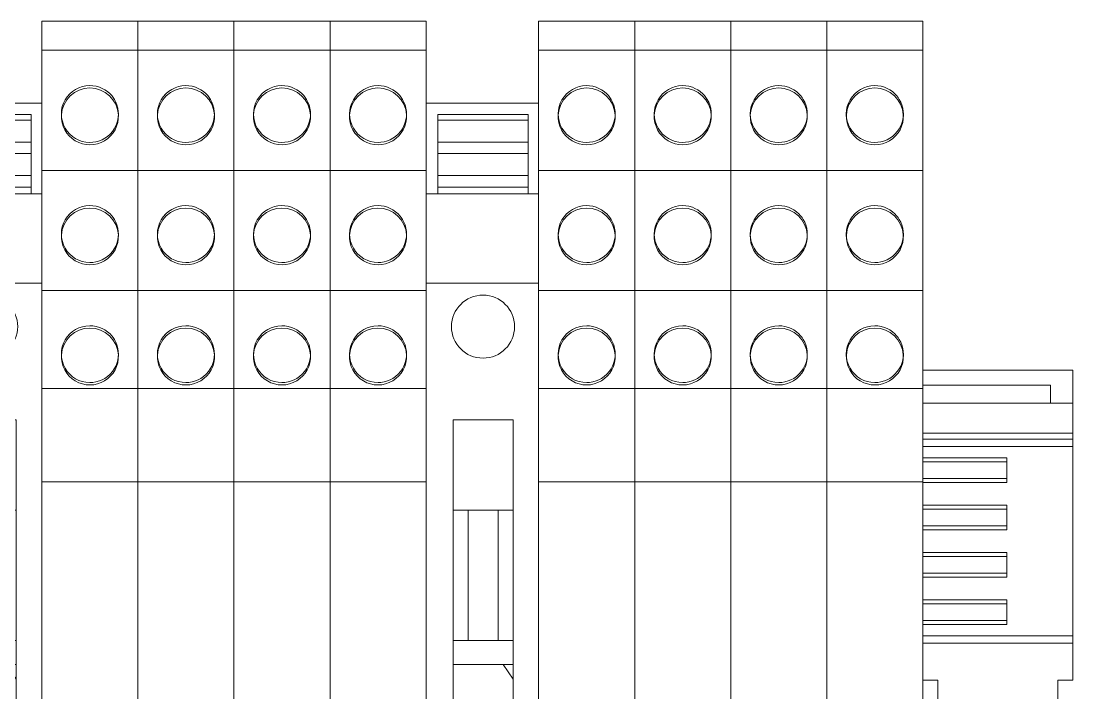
# Model space of a CAD drawing. Header units: millimetres. Extents: x 0 to 3797, y 0 to 1394.
# Drawn here: x 2486.7 to 2556.8, y 1240.5 to 1285.3 of the extents above; entities that cross this region are included whole.
import ezdxf

# ---------------------------------------------------------------- set-up
doc = ezdxf.new("R2010")
doc.units = ezdxf.units.MM
doc.layers.add('eProC - L2', color=41, linetype='Continuous', lineweight=20)

# ---------------------------------------------------------------- blocks, each defined once
blk = doc.blocks.new('eProC_Z_BPSN-SI-520')
at = {"layer": 'eProC - L2'}
for p, q in [((0.794, -6.05), (0.794, -0.749)), ((0.794, -0.749), (3.794, -0.749)), ((0.794, -1.131), (3.794, -1.131)), ((6.794, -0.749), (3.794, -0.749)), ((6.794, -1.131), (3.794, -1.131)), ((6.794, -6.05), (6.794, -0.749)), ((0.794, -2.594), (3.794, -2.594)), ((6.794, -2.594), (3.794, -2.594)), ((0.794, -3.358), (3.794, -3.358)), ((6.794, -3.358), (3.794, -3.358)), ((0.794, -4.822), (3.794, -4.822)), ((6.794, -4.822), (3.794, -4.822)), ((0.794, -5.585), (3.794, -5.585)), ((6.794, -5.585), (3.794, -5.585)), ((7.5, -6.05), (0, -6.05)), ((7.5, -11.996), (0, -11.996)), ((1.794, -42.11), (1.794, -21.11)), ((1.794, -21.11), (5.794, -21.11)), ((5.794, -42.11), (5.794, -21.11)), ((1.794, -27.11), (5.794, -27.11)), ((2.794, -35.795), (2.794, -27.11)), ((4.794, -35.795), (4.794, -27.11)), ((1.794, -35.795), (5.794, -35.795)), ((1.794, -37.396), (5.794, -37.396)), ((5.794, -38.389), (5.144, -37.396)), ((1.794, -42.11), (5.794, -42.11)), ((1.794, -59.11), (1.794, -44.11)), ((1.794, -44.11), (5.794, -44.11)), ((5.794, -59.11), (5.794, -44.11)), ((1.794, -59.11), (5.794, -59.11)), ((7.5, -60.072), (0, -60.072)), ((7.5, -61.577), (0, -61.577)), ((0.644, -78.601), (0.644, -61.577)), ((0.994, -78.601), (0.994, -61.577)), ((6.594, -61.647), (0.994, -61.647)), ((6.594, -78.601), (6.594, -61.577)), ((6.944, -78.601), (6.944, -61.577)), ((0.994, -67.83), (0.644, -67.83)), ((6.594, -67.83), (6.944, -67.83)), ((6.594, -68.91), (0.994, -68.91)), ((1.294, -77.853), (1.294, -69.103)), ((6.594, -69.103), (1.294, -69.103)), ((0.994, -70.001), (0.644, -70.001)), ((6.594, -69.783), (1.294, -69.783)), ((6.594, -70.001), (6.944, -70.001)), ((6.594, -70.757), (1.294, -70.757)), ((0.644, -71.801), (0.994, -71.801)), ((6.594, -71.919), (1.294, -71.919)), ((6.944, -71.801), (6.594, -71.801)), ((6.594, -72.893), (1.294, -72.893)), ((6.594, -74.054), (1.294, -74.054)), ((0.994, -74.801), (0.644, -74.801)), ((6.594, -74.801), (6.944, -74.801)), ((6.594, -75.029), (1.294, -75.029)), ((6.594, -76.19), (1.294, -76.19)), ((6.594, -77.165), (1.294, -77.165)), ((6.594, -77.853), (1.294, -77.853)), ((6.594, -78.601), (0.994, -78.601))]:
    blk.add_line(p, q, dxfattribs=at)
blk.add_lwpolyline([(0, 0), (7.5, 0), (7.5, -78.601), (0, -78.601)], close=True, dxfattribs=at)
for centre in [(3.794, -14.89), (3.794, -64.565)]:
    blk.add_circle(centre, 2.1, dxfattribs=at)
blk = doc.blocks.new('eProC_Z_EK1')
at = {"layer": 'eProC - L2'}
for p, q in [((0, 0), (0, -20.65)), ((10, 0), (0, 0)), ((10, 0), (10, -20.65)), ((0, -1), (8.5, -1)), ((8.5, -2.2), (8.5, -1)), ((10, -2.2), (0, -2.2)), ((0, -4.2), (10, -4.2)), ((10, -4.591), (0, -4.591)), ((10, -5.091), (0, -5.091)), ((5.6, -5.838), (0, -5.838)), ((5.6, -6.114), (0, -6.114)), ((5.6, -7.489), (5.6, -5.838)), ((5.6, -7.214), (0, -7.214)), ((5.6, -7.489), (0, -7.489)), ((5.6, -8.989), (0, -8.989)), ((5.6, -10.64), (5.6, -8.989)), ((5.6, -9.265), (0, -9.265)), ((5.6, -10.365), (0, -10.365)), ((5.6, -10.64), (0, -10.64)), ((5.6, -12.14), (0, -12.14)), ((5.6, -12.416), (0, -12.416)), ((5.6, -13.791), (5.6, -12.14)), ((5.6, -13.516), (0, -13.516)), ((5.6, -13.791), (0, -13.791)), ((5.6, -15.291), (0, -15.291)), ((5.6, -16.942), (5.6, -15.291)), ((5.6, -15.567), (0, -15.567)), ((5.6, -16.667), (0, -16.667)), ((5.6, -16.942), (0, -16.942)), ((10, -17.691), (0, -17.691)), ((10, -18.191), (0, -18.191)), ((0, -20.65), (1, -20.65)), ((1, -26.45), (1, -20.65)), ((9, -26.45), (9, -20.65)), ((10, -20.65), (9, -20.65)), ((0, -26.45), (0, -43)), ((0, -26.45), (1, -26.45)), ((10, -26.45), (9, -26.45)), ((10, -26.45), (10, -43)), ((7.158, -30.301), (3.549, -26.692)), ((6.451, -31.008), (2.842, -27.399)), ((10, -41), (0, -41)), ((10, -43), (0, -43))]:
    blk.add_line(p, q, dxfattribs=at)
blk.add_circle((5, -28.85), 2.6, dxfattribs=at)

msp = doc.modelspace()

# ---------------------------------------------------------------- linework, layer by layer
at = {"layer": 'eProC - L2'}
for p, q in [((2494.536, 1285.286), (2488.136, 1285.286)), ((2488.136, 1285.286), (2488.136, 1260.797)), ((2494.536, 1285.285), (2488.136, 1285.285)), ((2494.536, 1285.279), (2488.136, 1285.279)), ((2494.536, 1285.286), (2494.536, 1197.308)), ((2500.936, 1285.286), (2494.536, 1285.286)), ((2494.536, 1285.286), (2494.536, 1260.797)), ((2500.936, 1285.285), (2494.536, 1285.285)), ((2500.936, 1285.279), (2494.536, 1285.279)), ((2500.936, 1285.286), (2500.936, 1197.308)), ((2507.336, 1285.286), (2500.936, 1285.286)), ((2500.936, 1285.286), (2500.936, 1260.797)), ((2507.336, 1285.285), (2500.936, 1285.285)), ((2507.336, 1285.279), (2500.936, 1285.279)), ((2507.336, 1285.286), (2507.336, 1197.308)), ((2513.736, 1285.286), (2507.336, 1285.286)), ((2507.336, 1285.286), (2507.336, 1260.797)), ((2513.736, 1285.285), (2507.336, 1285.285)), ((2513.736, 1285.279), (2507.336, 1285.279)), ((2513.736, 1285.286), (2513.736, 1197.308)), ((2513.736, 1285.286), (2513.736, 1260.797)), ((2527.636, 1285.286), (2521.236, 1285.286)), ((2521.236, 1285.286), (2521.236, 1260.797)), ((2527.636, 1285.285), (2521.236, 1285.285)), ((2527.636, 1285.279), (2521.236, 1285.279)), ((2527.636, 1285.286), (2527.636, 1197.308)), ((2534.036, 1285.286), (2527.636, 1285.286)), ((2527.636, 1285.286), (2527.636, 1260.797)), ((2534.036, 1285.285), (2527.636, 1285.285)), ((2534.036, 1285.279), (2527.636, 1285.279)), ((2534.036, 1285.286), (2534.036, 1197.308)), ((2540.436, 1285.286), (2534.036, 1285.286)), ((2534.036, 1285.286), (2534.036, 1260.797)), ((2540.436, 1285.285), (2534.036, 1285.285)), ((2540.436, 1285.279), (2534.036, 1285.279)), ((2540.436, 1285.286), (2540.436, 1197.308)), ((2546.836, 1285.286), (2540.436, 1285.286)), ((2540.436, 1285.286), (2540.436, 1260.797)), ((2546.836, 1285.285), (2540.436, 1285.285)), ((2546.836, 1285.279), (2540.436, 1285.279)), ((2546.836, 1285.286), (2546.836, 1197.308)), ((2546.836, 1285.286), (2546.836, 1260.797)), ((2494.536, 1283.334), (2488.136, 1283.334)), ((2500.936, 1283.334), (2494.536, 1283.334)), ((2507.336, 1283.334), (2500.936, 1283.334)), ((2513.736, 1283.334), (2507.336, 1283.334)), ((2527.636, 1283.334), (2521.236, 1283.334)), ((2534.036, 1283.334), (2527.636, 1283.334)), ((2540.436, 1283.334), (2534.036, 1283.334)), ((2546.836, 1283.334), (2540.436, 1283.334)), ((2489.436, 1279.093), (2489.436, 1278.931)), ((2493.236, 1278.931), (2493.236, 1279.093)), ((2495.836, 1279.093), (2495.836, 1278.931)), ((2499.636, 1278.931), (2499.636, 1279.093)), ((2502.236, 1279.093), (2502.236, 1278.931)), ((2506.036, 1278.931), (2506.036, 1279.093)), ((2508.636, 1279.093), (2508.636, 1278.931)), ((2512.436, 1278.931), (2512.436, 1279.093)), ((2522.536, 1279.093), (2522.536, 1278.931)), ((2526.336, 1278.931), (2526.336, 1279.093)), ((2528.936, 1279.093), (2528.936, 1278.931)), ((2532.736, 1278.931), (2532.736, 1279.093)), ((2535.336, 1279.093), (2535.336, 1278.931)), ((2539.136, 1278.931), (2539.136, 1279.093)), ((2541.736, 1279.093), (2541.736, 1278.931)), ((2545.536, 1278.931), (2545.536, 1279.093)), ((2494.536, 1275.334), (2488.136, 1275.334)), ((2500.936, 1275.334), (2494.536, 1275.334)), ((2507.336, 1275.334), (2500.936, 1275.334)), ((2513.736, 1275.334), (2507.336, 1275.334)), ((2527.636, 1275.334), (2521.236, 1275.334)), ((2534.036, 1275.334), (2527.636, 1275.334)), ((2540.436, 1275.334), (2534.036, 1275.334)), ((2546.836, 1275.334), (2540.436, 1275.334)), ((2489.436, 1271.093), (2489.436, 1270.931)), ((2493.236, 1270.931), (2493.236, 1271.093)), ((2495.836, 1271.093), (2495.836, 1270.931)), ((2499.636, 1270.931), (2499.636, 1271.093)), ((2502.236, 1271.093), (2502.236, 1270.931)), ((2506.036, 1270.931), (2506.036, 1271.093)), ((2508.636, 1271.093), (2508.636, 1270.931)), ((2512.436, 1270.931), (2512.436, 1271.093)), ((2522.536, 1271.093), (2522.536, 1270.931)), ((2526.336, 1270.931), (2526.336, 1271.093)), ((2528.936, 1271.093), (2528.936, 1270.931)), ((2532.736, 1270.931), (2532.736, 1271.093)), ((2535.336, 1271.093), (2535.336, 1270.931)), ((2539.136, 1270.931), (2539.136, 1271.093)), ((2541.736, 1271.093), (2541.736, 1270.931)), ((2545.536, 1270.931), (2545.536, 1271.093)), ((2494.536, 1267.334), (2488.136, 1267.334)), ((2500.936, 1267.334), (2494.536, 1267.334)), ((2507.336, 1267.334), (2500.936, 1267.334)), ((2513.736, 1267.334), (2507.336, 1267.334)), ((2527.636, 1267.334), (2521.236, 1267.334)), ((2534.036, 1267.334), (2527.636, 1267.334)), ((2540.436, 1267.334), (2534.036, 1267.334)), ((2546.836, 1267.334), (2540.436, 1267.334)), ((2489.436, 1263.093), (2489.436, 1262.931)), ((2493.236, 1262.931), (2493.236, 1263.093)), ((2495.836, 1263.093), (2495.836, 1262.931)), ((2499.636, 1262.931), (2499.636, 1263.093)), ((2502.236, 1263.093), (2502.236, 1262.931)), ((2506.036, 1262.931), (2506.036, 1263.093)), ((2508.636, 1263.093), (2508.636, 1262.931)), ((2512.436, 1262.931), (2512.436, 1263.093)), ((2522.536, 1263.093), (2522.536, 1262.931)), ((2526.336, 1262.931), (2526.336, 1263.093)), ((2528.936, 1263.093), (2528.936, 1262.931)), ((2532.736, 1262.931), (2532.736, 1263.093)), ((2535.336, 1263.093), (2535.336, 1262.931)), ((2539.136, 1262.931), (2539.136, 1263.093)), ((2541.736, 1263.093), (2541.736, 1262.931)), ((2545.536, 1262.931), (2545.536, 1263.093)), ((2494.536, 1260.797), (2488.136, 1260.797)), ((2488.136, 1260.797), (2488.136, 1254.575)), ((2494.536, 1254.576), (2494.536, 1260.797)), ((2500.936, 1260.797), (2494.536, 1260.797)), ((2494.536, 1260.797), (2494.536, 1254.575)), ((2500.936, 1254.576), (2500.936, 1260.797)), ((2507.336, 1260.797), (2500.936, 1260.797)), ((2500.936, 1260.797), (2500.936, 1254.575)), ((2507.336, 1254.576), (2507.336, 1260.797)), ((2513.736, 1260.797), (2507.336, 1260.797)), ((2507.336, 1260.797), (2507.336, 1254.575)), ((2513.736, 1254.576), (2513.736, 1260.797)), ((2513.736, 1260.797), (2513.736, 1254.575)), ((2527.636, 1260.797), (2521.236, 1260.797)), ((2521.236, 1260.797), (2521.236, 1254.575)), ((2527.636, 1254.576), (2527.636, 1260.797)), ((2534.036, 1260.797), (2527.636, 1260.797)), ((2527.636, 1260.797), (2527.636, 1254.575)), ((2534.036, 1254.576), (2534.036, 1260.797)), ((2540.436, 1260.797), (2534.036, 1260.797)), ((2534.036, 1260.797), (2534.036, 1254.575)), ((2540.436, 1254.576), (2540.436, 1260.797)), ((2546.836, 1260.797), (2540.436, 1260.797)), ((2540.436, 1260.797), (2540.436, 1254.575)), ((2546.836, 1254.576), (2546.836, 1260.797)), ((2546.836, 1260.797), (2546.836, 1254.575)), ((2494.536, 1254.576), (2488.136, 1254.575)), ((2488.136, 1205.308), (2488.136, 1254.575)), ((2488.736, 1254.569), (2488.136, 1254.569)), ((2494.536, 1254.569), (2493.936, 1254.569)), ((2500.936, 1254.576), (2494.536, 1254.575)), ((2494.536, 1205.308), (2494.536, 1254.575)), ((2495.136, 1254.569), (2494.536, 1254.569)), ((2500.936, 1254.569), (2500.336, 1254.569)), ((2507.336, 1254.576), (2500.936, 1254.575)), ((2500.936, 1205.308), (2500.936, 1254.575)), ((2501.536, 1254.569), (2500.936, 1254.569)), ((2507.336, 1254.569), (2506.736, 1254.569)), ((2513.736, 1254.576), (2507.336, 1254.575)), ((2507.336, 1205.308), (2507.336, 1254.575)), ((2507.936, 1254.569), (2507.336, 1254.569)), ((2513.736, 1205.308), (2513.736, 1254.575)), ((2527.636, 1254.576), (2521.236, 1254.575)), ((2521.236, 1205.308), (2521.236, 1254.575)), ((2521.836, 1254.569), (2521.236, 1254.569)), ((2527.636, 1254.569), (2527.036, 1254.569)), ((2534.036, 1254.576), (2527.636, 1254.575)), ((2527.636, 1205.308), (2527.636, 1254.575)), ((2528.236, 1254.569), (2527.636, 1254.569)), ((2534.036, 1254.569), (2533.436, 1254.569)), ((2540.436, 1254.576), (2534.036, 1254.575)), ((2534.036, 1205.308), (2534.036, 1254.575)), ((2534.636, 1254.569), (2534.036, 1254.569)), ((2540.436, 1254.569), (2539.836, 1254.569)), ((2546.836, 1254.576), (2540.436, 1254.575)), ((2540.436, 1205.308), (2540.436, 1254.575)), ((2541.036, 1254.569), (2540.436, 1254.569)), ((2546.836, 1205.308), (2546.836, 1254.575))]:
    msp.add_line(p, q, dxfattribs=at)
for points in [[(2489.436, 1279.093), (2489.452, 1279.341), (2489.5, 1279.583), (2489.581, 1279.818), (2489.691, 1280.04), (2489.828, 1280.244), (2489.993, 1280.431), (2490.181, 1280.594), (2490.386, 1280.731), (2490.609, 1280.84), (2490.844, 1280.919), (2491.065, 1280.962), (2491.336, 1280.983)], [(2493.236, 1279.093), (2493.228, 1279.268), (2493.198, 1279.472), (2493.136, 1279.698), (2493.065, 1279.879), (2492.967, 1280.065), (2492.885, 1280.19), (2492.789, 1280.313), (2492.678, 1280.433), (2492.508, 1280.582), (2492.332, 1280.704), (2492.153, 1280.8), (2491.976, 1280.873), (2491.747, 1280.939), (2491.533, 1280.973), (2491.336, 1280.983)], [(2495.836, 1279.093), (2495.852, 1279.341), (2495.9, 1279.583), (2495.981, 1279.818), (2496.091, 1280.04), (2496.228, 1280.244), (2496.393, 1280.431), (2496.581, 1280.594), (2496.786, 1280.731), (2497.009, 1280.84), (2497.244, 1280.919), (2497.465, 1280.962), (2497.736, 1280.983)], [(2499.636, 1279.093), (2499.628, 1279.268), (2499.598, 1279.472), (2499.536, 1279.698), (2499.465, 1279.879), (2499.367, 1280.065), (2499.285, 1280.19), (2499.189, 1280.313), (2499.078, 1280.433), (2498.908, 1280.582), (2498.732, 1280.704), (2498.553, 1280.8), (2498.376, 1280.873), (2498.147, 1280.939), (2497.933, 1280.973), (2497.736, 1280.983)], [(2502.236, 1279.093), (2502.252, 1279.341), (2502.3, 1279.583), (2502.381, 1279.818), (2502.491, 1280.04), (2502.628, 1280.244), (2502.793, 1280.431), (2502.981, 1280.594), (2503.186, 1280.731), (2503.409, 1280.84), (2503.644, 1280.919), (2503.865, 1280.962), (2504.136, 1280.983)], [(2506.036, 1279.093), (2506.028, 1279.268), (2505.998, 1279.472), (2505.936, 1279.698), (2505.865, 1279.879), (2505.767, 1280.065), (2505.685, 1280.19), (2505.589, 1280.313), (2505.478, 1280.433), (2505.308, 1280.582), (2505.132, 1280.704), (2504.953, 1280.8), (2504.776, 1280.873), (2504.547, 1280.939), (2504.333, 1280.973), (2504.136, 1280.983)], [(2508.636, 1279.093), (2508.652, 1279.341), (2508.7, 1279.583), (2508.781, 1279.818), (2508.891, 1280.04), (2509.028, 1280.244), (2509.193, 1280.431), (2509.381, 1280.594), (2509.586, 1280.731), (2509.809, 1280.84), (2510.044, 1280.919), (2510.265, 1280.962), (2510.536, 1280.983)], [(2512.436, 1279.093), (2512.428, 1279.268), (2512.398, 1279.472), (2512.336, 1279.698), (2512.265, 1279.879), (2512.167, 1280.065), (2512.085, 1280.19), (2511.989, 1280.313), (2511.878, 1280.433), (2511.708, 1280.582), (2511.532, 1280.704), (2511.353, 1280.8), (2511.176, 1280.873), (2510.947, 1280.939), (2510.733, 1280.973), (2510.536, 1280.983)], [(2522.536, 1279.093), (2522.552, 1279.341), (2522.6, 1279.583), (2522.681, 1279.818), (2522.791, 1280.04), (2522.928, 1280.244), (2523.093, 1280.431), (2523.281, 1280.594), (2523.486, 1280.731), (2523.709, 1280.84), (2523.944, 1280.919), (2524.165, 1280.962), (2524.436, 1280.983)], [(2526.336, 1279.093), (2526.328, 1279.268), (2526.298, 1279.472), (2526.236, 1279.698), (2526.165, 1279.879), (2526.067, 1280.065), (2525.985, 1280.19), (2525.889, 1280.313), (2525.778, 1280.433), (2525.608, 1280.582), (2525.432, 1280.704), (2525.253, 1280.8), (2525.076, 1280.873), (2524.847, 1280.939), (2524.633, 1280.973), (2524.436, 1280.983)], [(2528.936, 1279.093), (2528.952, 1279.341), (2529, 1279.583), (2529.081, 1279.818), (2529.191, 1280.04), (2529.328, 1280.244), (2529.493, 1280.431), (2529.681, 1280.594), (2529.886, 1280.731), (2530.109, 1280.84), (2530.344, 1280.919), (2530.565, 1280.962), (2530.836, 1280.983)], [(2532.736, 1279.093), (2532.728, 1279.268), (2532.698, 1279.472), (2532.636, 1279.698), (2532.565, 1279.879), (2532.467, 1280.065), (2532.385, 1280.19), (2532.289, 1280.313), (2532.178, 1280.433), (2532.008, 1280.582), (2531.832, 1280.704), (2531.653, 1280.8), (2531.476, 1280.873), (2531.247, 1280.939), (2531.033, 1280.973), (2530.836, 1280.983)], [(2535.336, 1279.093), (2535.352, 1279.341), (2535.4, 1279.583), (2535.481, 1279.818), (2535.591, 1280.04), (2535.728, 1280.244), (2535.893, 1280.431), (2536.081, 1280.594), (2536.286, 1280.731), (2536.509, 1280.84), (2536.744, 1280.919), (2536.965, 1280.962), (2537.236, 1280.983)], [(2539.136, 1279.093), (2539.128, 1279.268), (2539.098, 1279.472), (2539.036, 1279.698), (2538.965, 1279.879), (2538.867, 1280.065), (2538.785, 1280.19), (2538.689, 1280.313), (2538.578, 1280.433), (2538.408, 1280.582), (2538.232, 1280.704), (2538.053, 1280.8), (2537.876, 1280.873), (2537.647, 1280.939), (2537.433, 1280.973), (2537.236, 1280.983)], [(2541.736, 1279.093), (2541.752, 1279.341), (2541.8, 1279.583), (2541.881, 1279.818), (2541.991, 1280.04), (2542.128, 1280.244), (2542.293, 1280.431), (2542.481, 1280.594), (2542.686, 1280.731), (2542.909, 1280.84), (2543.144, 1280.919), (2543.365, 1280.962), (2543.636, 1280.983)], [(2545.536, 1279.093), (2545.528, 1279.268), (2545.498, 1279.472), (2545.436, 1279.698), (2545.365, 1279.879), (2545.267, 1280.065), (2545.185, 1280.19), (2545.089, 1280.313), (2544.978, 1280.433), (2544.808, 1280.582), (2544.632, 1280.704), (2544.453, 1280.8), (2544.276, 1280.873), (2544.047, 1280.939), (2543.833, 1280.973), (2543.636, 1280.983)], [(2490.762, 1277.283), (2490.6, 1277.341), (2490.384, 1277.448), (2490.181, 1277.585), (2489.993, 1277.751), (2489.829, 1277.939), (2489.691, 1278.144), (2489.581, 1278.367), (2489.501, 1278.603), (2489.452, 1278.845), (2489.436, 1279.093), (2489.436, 1279.093)], [(2491.907, 1277.282), (2491.971, 1277.304), (2492.148, 1277.377), (2492.328, 1277.474), (2492.506, 1277.598), (2492.677, 1277.749), (2492.834, 1277.926), (2492.96, 1278.109), (2493.058, 1278.292), (2493.131, 1278.472), (2493.195, 1278.698), (2493.227, 1278.906), (2493.236, 1279.09), (2493.236, 1279.093)], [(2497.162, 1277.283), (2497, 1277.341), (2496.784, 1277.448), (2496.581, 1277.585), (2496.393, 1277.751), (2496.229, 1277.939), (2496.091, 1278.144), (2495.981, 1278.367), (2495.901, 1278.603), (2495.852, 1278.845), (2495.836, 1279.093), (2495.836, 1279.093)], [(2498.307, 1277.282), (2498.371, 1277.304), (2498.548, 1277.377), (2498.728, 1277.474), (2498.906, 1277.598), (2499.077, 1277.749), (2499.234, 1277.926), (2499.36, 1278.109), (2499.458, 1278.292), (2499.531, 1278.472), (2499.595, 1278.698), (2499.627, 1278.906), (2499.636, 1279.09), (2499.636, 1279.093)], [(2503.562, 1277.283), (2503.4, 1277.341), (2503.184, 1277.448), (2502.981, 1277.585), (2502.793, 1277.751), (2502.629, 1277.939), (2502.491, 1278.144), (2502.381, 1278.367), (2502.301, 1278.603), (2502.252, 1278.845), (2502.236, 1279.093), (2502.236, 1279.093)], [(2504.707, 1277.282), (2504.771, 1277.304), (2504.948, 1277.377), (2505.128, 1277.474), (2505.306, 1277.598), (2505.477, 1277.749), (2505.634, 1277.926), (2505.76, 1278.109), (2505.858, 1278.292), (2505.931, 1278.472), (2505.995, 1278.698), (2506.027, 1278.906), (2506.036, 1279.09), (2506.036, 1279.093)], [(2509.962, 1277.283), (2509.8, 1277.341), (2509.584, 1277.448), (2509.381, 1277.585), (2509.193, 1277.751), (2509.029, 1277.939), (2508.891, 1278.144), (2508.781, 1278.367), (2508.701, 1278.603), (2508.652, 1278.845), (2508.636, 1279.093), (2508.636, 1279.093)], [(2511.107, 1277.282), (2511.171, 1277.304), (2511.348, 1277.377), (2511.528, 1277.474), (2511.706, 1277.598), (2511.877, 1277.749), (2512.034, 1277.926), (2512.16, 1278.109), (2512.258, 1278.292), (2512.331, 1278.472), (2512.395, 1278.698), (2512.427, 1278.906), (2512.436, 1279.09), (2512.436, 1279.093)], [(2523.862, 1277.283), (2523.7, 1277.341), (2523.484, 1277.448), (2523.281, 1277.585), (2523.093, 1277.751), (2522.929, 1277.939), (2522.791, 1278.144), (2522.681, 1278.367), (2522.601, 1278.603), (2522.552, 1278.845), (2522.536, 1279.093), (2522.536, 1279.093)], [(2525.007, 1277.282), (2525.071, 1277.304), (2525.248, 1277.377), (2525.428, 1277.474), (2525.606, 1277.598), (2525.777, 1277.749), (2525.934, 1277.926), (2526.06, 1278.109), (2526.158, 1278.292), (2526.231, 1278.472), (2526.295, 1278.698), (2526.327, 1278.906), (2526.336, 1279.09), (2526.336, 1279.093)], [(2530.262, 1277.283), (2530.1, 1277.341), (2529.884, 1277.448), (2529.681, 1277.585), (2529.493, 1277.751), (2529.329, 1277.939), (2529.191, 1278.144), (2529.081, 1278.367), (2529.001, 1278.603), (2528.952, 1278.845), (2528.936, 1279.093), (2528.936, 1279.093)], [(2531.407, 1277.282), (2531.471, 1277.304), (2531.648, 1277.377), (2531.828, 1277.474), (2532.006, 1277.598), (2532.177, 1277.749), (2532.334, 1277.926), (2532.46, 1278.109), (2532.558, 1278.292), (2532.631, 1278.472), (2532.695, 1278.698), (2532.727, 1278.906), (2532.736, 1279.09), (2532.736, 1279.093)], [(2536.662, 1277.283), (2536.5, 1277.341), (2536.284, 1277.448), (2536.081, 1277.585), (2535.893, 1277.751), (2535.729, 1277.939), (2535.591, 1278.144), (2535.481, 1278.367), (2535.401, 1278.603), (2535.352, 1278.845), (2535.336, 1279.093), (2535.336, 1279.093)], [(2537.807, 1277.282), (2537.871, 1277.304), (2538.048, 1277.377), (2538.228, 1277.474), (2538.406, 1277.598), (2538.577, 1277.749), (2538.734, 1277.926), (2538.86, 1278.109), (2538.958, 1278.292), (2539.031, 1278.472), (2539.095, 1278.698), (2539.127, 1278.906), (2539.136, 1279.09), (2539.136, 1279.093)], [(2543.062, 1277.283), (2542.9, 1277.341), (2542.684, 1277.448), (2542.481, 1277.585), (2542.293, 1277.751), (2542.129, 1277.939), (2541.991, 1278.144), (2541.881, 1278.367), (2541.801, 1278.603), (2541.752, 1278.845), (2541.736, 1279.093), (2541.736, 1279.093)], [(2544.207, 1277.282), (2544.271, 1277.304), (2544.448, 1277.377), (2544.628, 1277.474), (2544.806, 1277.598), (2544.977, 1277.749), (2545.134, 1277.926), (2545.26, 1278.109), (2545.358, 1278.292), (2545.431, 1278.472), (2545.495, 1278.698), (2545.527, 1278.906), (2545.536, 1279.09), (2545.536, 1279.093)], [(2491.336, 1277.194), (2491.077, 1277.214), (2490.831, 1277.263), (2490.762, 1277.283)], [(2491.336, 1277.194), (2491.53, 1277.204), (2491.743, 1277.238), (2491.907, 1277.282)], [(2497.736, 1277.194), (2497.477, 1277.214), (2497.231, 1277.263), (2497.162, 1277.283)], [(2497.736, 1277.194), (2497.93, 1277.204), (2498.143, 1277.238), (2498.307, 1277.282)], [(2504.136, 1277.194), (2503.877, 1277.214), (2503.631, 1277.263), (2503.562, 1277.283)], [(2504.136, 1277.194), (2504.33, 1277.204), (2504.543, 1277.238), (2504.707, 1277.282)], [(2510.536, 1277.194), (2510.277, 1277.214), (2510.031, 1277.263), (2509.962, 1277.283)], [(2510.536, 1277.194), (2510.73, 1277.204), (2510.943, 1277.238), (2511.107, 1277.282)], [(2524.436, 1277.194), (2524.177, 1277.214), (2523.931, 1277.263), (2523.862, 1277.283)], [(2524.436, 1277.194), (2524.63, 1277.204), (2524.843, 1277.238), (2525.007, 1277.282)], [(2530.836, 1277.194), (2530.577, 1277.214), (2530.331, 1277.263), (2530.262, 1277.283)], [(2530.836, 1277.194), (2531.03, 1277.204), (2531.243, 1277.238), (2531.407, 1277.282)], [(2537.236, 1277.194), (2536.977, 1277.214), (2536.731, 1277.263), (2536.662, 1277.283)], [(2537.236, 1277.194), (2537.43, 1277.204), (2537.643, 1277.238), (2537.807, 1277.282)], [(2543.636, 1277.194), (2543.377, 1277.214), (2543.131, 1277.263), (2543.062, 1277.283)], [(2543.636, 1277.194), (2543.83, 1277.204), (2544.043, 1277.238), (2544.207, 1277.282)], [(2489.436, 1271.093), (2489.452, 1271.341), (2489.5, 1271.583), (2489.581, 1271.818), (2489.691, 1272.04), (2489.828, 1272.244), (2489.993, 1272.431), (2490.181, 1272.594), (2490.386, 1272.731), (2490.609, 1272.84), (2490.844, 1272.919), (2491.065, 1272.962), (2491.336, 1272.983)], [(2493.236, 1271.093), (2493.228, 1271.268), (2493.198, 1271.472), (2493.136, 1271.698), (2493.065, 1271.879), (2492.967, 1272.065), (2492.885, 1272.19), (2492.789, 1272.313), (2492.678, 1272.433), (2492.508, 1272.582), (2492.332, 1272.704), (2492.153, 1272.8), (2491.976, 1272.873), (2491.747, 1272.939), (2491.533, 1272.973), (2491.336, 1272.983)], [(2495.836, 1271.093), (2495.852, 1271.341), (2495.9, 1271.583), (2495.981, 1271.818), (2496.091, 1272.04), (2496.228, 1272.244), (2496.393, 1272.431), (2496.581, 1272.594), (2496.786, 1272.731), (2497.009, 1272.84), (2497.244, 1272.919), (2497.465, 1272.962), (2497.736, 1272.983)], [(2499.636, 1271.093), (2499.628, 1271.268), (2499.598, 1271.472), (2499.536, 1271.698), (2499.465, 1271.879), (2499.367, 1272.065), (2499.285, 1272.19), (2499.189, 1272.313), (2499.078, 1272.433), (2498.908, 1272.582), (2498.732, 1272.704), (2498.553, 1272.8), (2498.376, 1272.873), (2498.147, 1272.939), (2497.933, 1272.973), (2497.736, 1272.983)], [(2502.236, 1271.093), (2502.252, 1271.341), (2502.3, 1271.583), (2502.381, 1271.818), (2502.491, 1272.04), (2502.628, 1272.244), (2502.793, 1272.431), (2502.981, 1272.594), (2503.186, 1272.731), (2503.409, 1272.84), (2503.644, 1272.919), (2503.865, 1272.962), (2504.136, 1272.983)], [(2506.036, 1271.093), (2506.028, 1271.268), (2505.998, 1271.472), (2505.936, 1271.698), (2505.865, 1271.879), (2505.767, 1272.065), (2505.685, 1272.19), (2505.589, 1272.313), (2505.478, 1272.433), (2505.308, 1272.582), (2505.132, 1272.704), (2504.953, 1272.8), (2504.776, 1272.873), (2504.547, 1272.939), (2504.333, 1272.973), (2504.136, 1272.983)], [(2508.636, 1271.093), (2508.652, 1271.341), (2508.7, 1271.583), (2508.781, 1271.818), (2508.891, 1272.04), (2509.028, 1272.244), (2509.193, 1272.431), (2509.381, 1272.594), (2509.586, 1272.731), (2509.809, 1272.84), (2510.044, 1272.919), (2510.265, 1272.962), (2510.536, 1272.983)], [(2512.436, 1271.093), (2512.428, 1271.268), (2512.398, 1271.472), (2512.336, 1271.698), (2512.265, 1271.879), (2512.167, 1272.065), (2512.085, 1272.19), (2511.989, 1272.313), (2511.878, 1272.433), (2511.708, 1272.582), (2511.532, 1272.704), (2511.353, 1272.8), (2511.176, 1272.873), (2510.947, 1272.939), (2510.733, 1272.973), (2510.536, 1272.983)], [(2522.536, 1271.093), (2522.552, 1271.341), (2522.6, 1271.583), (2522.681, 1271.818), (2522.791, 1272.04), (2522.928, 1272.244), (2523.093, 1272.431), (2523.281, 1272.594), (2523.486, 1272.731), (2523.709, 1272.84), (2523.944, 1272.919), (2524.165, 1272.962), (2524.436, 1272.983)], [(2526.336, 1271.093), (2526.328, 1271.268), (2526.298, 1271.472), (2526.236, 1271.698), (2526.165, 1271.879), (2526.067, 1272.065), (2525.985, 1272.19), (2525.889, 1272.313), (2525.778, 1272.433), (2525.608, 1272.582), (2525.432, 1272.704), (2525.253, 1272.8), (2525.076, 1272.873), (2524.847, 1272.939), (2524.633, 1272.973), (2524.436, 1272.983)], [(2528.936, 1271.093), (2528.952, 1271.341), (2529, 1271.583), (2529.081, 1271.818), (2529.191, 1272.04), (2529.328, 1272.244), (2529.493, 1272.431), (2529.681, 1272.594), (2529.886, 1272.731), (2530.109, 1272.84), (2530.344, 1272.919), (2530.565, 1272.962), (2530.836, 1272.983)], [(2532.736, 1271.093), (2532.728, 1271.268), (2532.698, 1271.472), (2532.636, 1271.698), (2532.565, 1271.879), (2532.467, 1272.065), (2532.385, 1272.19), (2532.289, 1272.313), (2532.178, 1272.433), (2532.008, 1272.582), (2531.832, 1272.704), (2531.653, 1272.8), (2531.476, 1272.873), (2531.247, 1272.939), (2531.033, 1272.973), (2530.836, 1272.983)], [(2535.336, 1271.093), (2535.352, 1271.341), (2535.4, 1271.583), (2535.481, 1271.818), (2535.591, 1272.04), (2535.728, 1272.244), (2535.893, 1272.431), (2536.081, 1272.594), (2536.286, 1272.731), (2536.509, 1272.84), (2536.744, 1272.919), (2536.965, 1272.962), (2537.236, 1272.983)], [(2539.136, 1271.093), (2539.128, 1271.268), (2539.098, 1271.472), (2539.036, 1271.698), (2538.965, 1271.879), (2538.867, 1272.065), (2538.785, 1272.19), (2538.689, 1272.313), (2538.578, 1272.433), (2538.408, 1272.582), (2538.232, 1272.704), (2538.053, 1272.8), (2537.876, 1272.873), (2537.647, 1272.939), (2537.433, 1272.973), (2537.236, 1272.983)], [(2541.736, 1271.093), (2541.752, 1271.341), (2541.8, 1271.583), (2541.881, 1271.818), (2541.991, 1272.04), (2542.128, 1272.244), (2542.293, 1272.431), (2542.481, 1272.594), (2542.686, 1272.731), (2542.909, 1272.84), (2543.144, 1272.919), (2543.365, 1272.962), (2543.636, 1272.983)], [(2545.536, 1271.093), (2545.528, 1271.268), (2545.498, 1271.472), (2545.436, 1271.698), (2545.365, 1271.879), (2545.267, 1272.065), (2545.185, 1272.19), (2545.089, 1272.313), (2544.978, 1272.433), (2544.808, 1272.582), (2544.632, 1272.704), (2544.453, 1272.8), (2544.276, 1272.873), (2544.047, 1272.939), (2543.833, 1272.973), (2543.636, 1272.983)], [(2490.762, 1269.283), (2490.6, 1269.341), (2490.384, 1269.448), (2490.181, 1269.585), (2489.993, 1269.751), (2489.829, 1269.939), (2489.691, 1270.144), (2489.581, 1270.367), (2489.501, 1270.603), (2489.452, 1270.845), (2489.436, 1271.093), (2489.436, 1271.093)], [(2491.907, 1269.282), (2491.971, 1269.304), (2492.148, 1269.377), (2492.328, 1269.474), (2492.506, 1269.598), (2492.677, 1269.749), (2492.834, 1269.926), (2492.96, 1270.109), (2493.058, 1270.292), (2493.131, 1270.472), (2493.195, 1270.698), (2493.227, 1270.906), (2493.236, 1271.09), (2493.236, 1271.093)], [(2497.162, 1269.283), (2497, 1269.341), (2496.784, 1269.448), (2496.581, 1269.585), (2496.393, 1269.751), (2496.229, 1269.939), (2496.091, 1270.144), (2495.981, 1270.367), (2495.901, 1270.603), (2495.852, 1270.845), (2495.836, 1271.093), (2495.836, 1271.093)], [(2498.307, 1269.282), (2498.371, 1269.304), (2498.548, 1269.377), (2498.728, 1269.474), (2498.906, 1269.598), (2499.077, 1269.749), (2499.234, 1269.926), (2499.36, 1270.109), (2499.458, 1270.292), (2499.531, 1270.472), (2499.595, 1270.698), (2499.627, 1270.906), (2499.636, 1271.09), (2499.636, 1271.093)], [(2503.562, 1269.283), (2503.4, 1269.341), (2503.184, 1269.448), (2502.981, 1269.585), (2502.793, 1269.751), (2502.629, 1269.939), (2502.491, 1270.144), (2502.381, 1270.367), (2502.301, 1270.603), (2502.252, 1270.845), (2502.236, 1271.093), (2502.236, 1271.093)], [(2504.707, 1269.282), (2504.771, 1269.304), (2504.948, 1269.377), (2505.128, 1269.474), (2505.306, 1269.598), (2505.477, 1269.749), (2505.634, 1269.926), (2505.76, 1270.109), (2505.858, 1270.292), (2505.931, 1270.472), (2505.995, 1270.698), (2506.027, 1270.906), (2506.036, 1271.09), (2506.036, 1271.093)], [(2509.962, 1269.283), (2509.8, 1269.341), (2509.584, 1269.448), (2509.381, 1269.585), (2509.193, 1269.751), (2509.029, 1269.939), (2508.891, 1270.144), (2508.781, 1270.367), (2508.701, 1270.603), (2508.652, 1270.845), (2508.636, 1271.093), (2508.636, 1271.093)], [(2511.107, 1269.282), (2511.171, 1269.304), (2511.348, 1269.377), (2511.528, 1269.474), (2511.706, 1269.598), (2511.877, 1269.749), (2512.034, 1269.926), (2512.16, 1270.109), (2512.258, 1270.292), (2512.331, 1270.472), (2512.395, 1270.698), (2512.427, 1270.906), (2512.436, 1271.09), (2512.436, 1271.093)], [(2523.862, 1269.283), (2523.7, 1269.341), (2523.484, 1269.448), (2523.281, 1269.585), (2523.093, 1269.751), (2522.929, 1269.939), (2522.791, 1270.144), (2522.681, 1270.367), (2522.601, 1270.603), (2522.552, 1270.845), (2522.536, 1271.093), (2522.536, 1271.093)], [(2525.007, 1269.282), (2525.071, 1269.304), (2525.248, 1269.377), (2525.428, 1269.474), (2525.606, 1269.598), (2525.777, 1269.749), (2525.934, 1269.926), (2526.06, 1270.109), (2526.158, 1270.292), (2526.231, 1270.472), (2526.295, 1270.698), (2526.327, 1270.906), (2526.336, 1271.09), (2526.336, 1271.093)], [(2530.262, 1269.283), (2530.1, 1269.341), (2529.884, 1269.448), (2529.681, 1269.585), (2529.493, 1269.751), (2529.329, 1269.939), (2529.191, 1270.144), (2529.081, 1270.367), (2529.001, 1270.603), (2528.952, 1270.845), (2528.936, 1271.093), (2528.936, 1271.093)], [(2531.407, 1269.282), (2531.471, 1269.304), (2531.648, 1269.377), (2531.828, 1269.474), (2532.006, 1269.598), (2532.177, 1269.749), (2532.334, 1269.926), (2532.46, 1270.109), (2532.558, 1270.292), (2532.631, 1270.472), (2532.695, 1270.698), (2532.727, 1270.906), (2532.736, 1271.09), (2532.736, 1271.093)], [(2536.662, 1269.283), (2536.5, 1269.341), (2536.284, 1269.448), (2536.081, 1269.585), (2535.893, 1269.751), (2535.729, 1269.939), (2535.591, 1270.144), (2535.481, 1270.367), (2535.401, 1270.603), (2535.352, 1270.845), (2535.336, 1271.093), (2535.336, 1271.093)], [(2537.807, 1269.282), (2537.871, 1269.304), (2538.048, 1269.377), (2538.228, 1269.474), (2538.406, 1269.598), (2538.577, 1269.749), (2538.734, 1269.926), (2538.86, 1270.109), (2538.958, 1270.292), (2539.031, 1270.472), (2539.095, 1270.698), (2539.127, 1270.906), (2539.136, 1271.09), (2539.136, 1271.093)], [(2543.062, 1269.283), (2542.9, 1269.341), (2542.684, 1269.448), (2542.481, 1269.585), (2542.293, 1269.751), (2542.129, 1269.939), (2541.991, 1270.144), (2541.881, 1270.367), (2541.801, 1270.603), (2541.752, 1270.845), (2541.736, 1271.093), (2541.736, 1271.093)], [(2544.207, 1269.282), (2544.271, 1269.304), (2544.448, 1269.377), (2544.628, 1269.474), (2544.806, 1269.598), (2544.977, 1269.749), (2545.134, 1269.926), (2545.26, 1270.109), (2545.358, 1270.292), (2545.431, 1270.472), (2545.495, 1270.698), (2545.527, 1270.906), (2545.536, 1271.09), (2545.536, 1271.093)], [(2491.336, 1269.194), (2491.077, 1269.214), (2490.831, 1269.263), (2490.762, 1269.283)], [(2491.336, 1269.194), (2491.53, 1269.204), (2491.743, 1269.238), (2491.907, 1269.282)], [(2497.736, 1269.194), (2497.477, 1269.214), (2497.231, 1269.263), (2497.162, 1269.283)], [(2497.736, 1269.194), (2497.93, 1269.204), (2498.143, 1269.238), (2498.307, 1269.282)], [(2504.136, 1269.194), (2503.877, 1269.214), (2503.631, 1269.263), (2503.562, 1269.283)], [(2504.136, 1269.194), (2504.33, 1269.204), (2504.543, 1269.238), (2504.707, 1269.282)], [(2510.536, 1269.194), (2510.277, 1269.214), (2510.031, 1269.263), (2509.962, 1269.283)], [(2510.536, 1269.194), (2510.73, 1269.204), (2510.943, 1269.238), (2511.107, 1269.282)], [(2524.436, 1269.194), (2524.177, 1269.214), (2523.931, 1269.263), (2523.862, 1269.283)], [(2524.436, 1269.194), (2524.63, 1269.204), (2524.843, 1269.238), (2525.007, 1269.282)], [(2530.836, 1269.194), (2530.577, 1269.214), (2530.331, 1269.263), (2530.262, 1269.283)], [(2530.836, 1269.194), (2531.03, 1269.204), (2531.243, 1269.238), (2531.407, 1269.282)], [(2537.236, 1269.194), (2536.977, 1269.214), (2536.731, 1269.263), (2536.662, 1269.283)], [(2537.236, 1269.194), (2537.43, 1269.204), (2537.643, 1269.238), (2537.807, 1269.282)], [(2543.636, 1269.194), (2543.377, 1269.214), (2543.131, 1269.263), (2543.062, 1269.283)], [(2543.636, 1269.194), (2543.83, 1269.204), (2544.043, 1269.238), (2544.207, 1269.282)], [(2489.436, 1263.093), (2489.452, 1263.341), (2489.5, 1263.583), (2489.581, 1263.818), (2489.691, 1264.04), (2489.828, 1264.244), (2489.993, 1264.431), (2490.181, 1264.594), (2490.386, 1264.731), (2490.609, 1264.84), (2490.844, 1264.919), (2491.065, 1264.962), (2491.336, 1264.983)], [(2493.236, 1263.093), (2493.228, 1263.268), (2493.198, 1263.472), (2493.136, 1263.698), (2493.065, 1263.879), (2492.967, 1264.065), (2492.885, 1264.19), (2492.789, 1264.313), (2492.678, 1264.433), (2492.508, 1264.582), (2492.332, 1264.704), (2492.153, 1264.8), (2491.976, 1264.873), (2491.747, 1264.939), (2491.533, 1264.973), (2491.336, 1264.983)], [(2495.836, 1263.093), (2495.852, 1263.341), (2495.9, 1263.583), (2495.981, 1263.818), (2496.091, 1264.04), (2496.228, 1264.244), (2496.393, 1264.431), (2496.581, 1264.594), (2496.786, 1264.731), (2497.009, 1264.84), (2497.244, 1264.919), (2497.465, 1264.962), (2497.736, 1264.983)], [(2499.636, 1263.093), (2499.628, 1263.268), (2499.598, 1263.472), (2499.536, 1263.698), (2499.465, 1263.879), (2499.367, 1264.065), (2499.285, 1264.19), (2499.189, 1264.313), (2499.078, 1264.433), (2498.908, 1264.582), (2498.732, 1264.704), (2498.553, 1264.8), (2498.376, 1264.873), (2498.147, 1264.939), (2497.933, 1264.973), (2497.736, 1264.983)], [(2502.236, 1263.093), (2502.252, 1263.341), (2502.3, 1263.583), (2502.381, 1263.818), (2502.491, 1264.04), (2502.628, 1264.244), (2502.793, 1264.431), (2502.981, 1264.594), (2503.186, 1264.731), (2503.409, 1264.84), (2503.644, 1264.919), (2503.865, 1264.962), (2504.136, 1264.983)], [(2506.036, 1263.093), (2506.028, 1263.268), (2505.998, 1263.472), (2505.936, 1263.698), (2505.865, 1263.879), (2505.767, 1264.065), (2505.685, 1264.19), (2505.589, 1264.313), (2505.478, 1264.433), (2505.308, 1264.582), (2505.132, 1264.704), (2504.953, 1264.8), (2504.776, 1264.873), (2504.547, 1264.939), (2504.333, 1264.973), (2504.136, 1264.983)], [(2508.636, 1263.093), (2508.652, 1263.341), (2508.7, 1263.583), (2508.781, 1263.818), (2508.891, 1264.04), (2509.028, 1264.244), (2509.193, 1264.431), (2509.381, 1264.594), (2509.586, 1264.731), (2509.809, 1264.84), (2510.044, 1264.919), (2510.265, 1264.962), (2510.536, 1264.983)], [(2512.436, 1263.093), (2512.428, 1263.268), (2512.398, 1263.472), (2512.336, 1263.698), (2512.265, 1263.879), (2512.167, 1264.065), (2512.085, 1264.19), (2511.989, 1264.313), (2511.878, 1264.433), (2511.708, 1264.582), (2511.532, 1264.704), (2511.353, 1264.8), (2511.176, 1264.873), (2510.947, 1264.939), (2510.733, 1264.973), (2510.536, 1264.983)], [(2522.536, 1263.093), (2522.552, 1263.341), (2522.6, 1263.583), (2522.681, 1263.818), (2522.791, 1264.04), (2522.928, 1264.244), (2523.093, 1264.431), (2523.281, 1264.594), (2523.486, 1264.731), (2523.709, 1264.84), (2523.944, 1264.919), (2524.165, 1264.962), (2524.436, 1264.983)], [(2526.336, 1263.093), (2526.328, 1263.268), (2526.298, 1263.472), (2526.236, 1263.698), (2526.165, 1263.879), (2526.067, 1264.065), (2525.985, 1264.19), (2525.889, 1264.313), (2525.778, 1264.433), (2525.608, 1264.582), (2525.432, 1264.704), (2525.253, 1264.8), (2525.076, 1264.873), (2524.847, 1264.939), (2524.633, 1264.973), (2524.436, 1264.983)], [(2528.936, 1263.093), (2528.952, 1263.341), (2529, 1263.583), (2529.081, 1263.818), (2529.191, 1264.04), (2529.328, 1264.244), (2529.493, 1264.431), (2529.681, 1264.594), (2529.886, 1264.731), (2530.109, 1264.84), (2530.344, 1264.919), (2530.565, 1264.962), (2530.836, 1264.983)], [(2532.736, 1263.093), (2532.728, 1263.268), (2532.698, 1263.472), (2532.636, 1263.698), (2532.565, 1263.879), (2532.467, 1264.065), (2532.385, 1264.19), (2532.289, 1264.313), (2532.178, 1264.433), (2532.008, 1264.582), (2531.832, 1264.704), (2531.653, 1264.8), (2531.476, 1264.873), (2531.247, 1264.939), (2531.033, 1264.973), (2530.836, 1264.983)], [(2535.336, 1263.093), (2535.352, 1263.341), (2535.4, 1263.583), (2535.481, 1263.818), (2535.591, 1264.04), (2535.728, 1264.244), (2535.893, 1264.431), (2536.081, 1264.594), (2536.286, 1264.731), (2536.509, 1264.84), (2536.744, 1264.919), (2536.965, 1264.962), (2537.236, 1264.983)], [(2539.136, 1263.093), (2539.128, 1263.268), (2539.098, 1263.472), (2539.036, 1263.698), (2538.965, 1263.879), (2538.867, 1264.065), (2538.785, 1264.19), (2538.689, 1264.313), (2538.578, 1264.433), (2538.408, 1264.582), (2538.232, 1264.704), (2538.053, 1264.8), (2537.876, 1264.873), (2537.647, 1264.939), (2537.433, 1264.973), (2537.236, 1264.983)], [(2541.736, 1263.093), (2541.752, 1263.341), (2541.8, 1263.583), (2541.881, 1263.818), (2541.991, 1264.04), (2542.128, 1264.244), (2542.293, 1264.431), (2542.481, 1264.594), (2542.686, 1264.731), (2542.909, 1264.84), (2543.144, 1264.919), (2543.365, 1264.962), (2543.636, 1264.983)], [(2545.536, 1263.093), (2545.528, 1263.268), (2545.498, 1263.472), (2545.436, 1263.698), (2545.365, 1263.879), (2545.267, 1264.065), (2545.185, 1264.19), (2545.089, 1264.313), (2544.978, 1264.433), (2544.808, 1264.582), (2544.632, 1264.704), (2544.453, 1264.8), (2544.276, 1264.873), (2544.047, 1264.939), (2543.833, 1264.973), (2543.636, 1264.983)], [(2491.336, 1261.194), (2491.077, 1261.214), (2490.831, 1261.263), (2490.6, 1261.341), (2490.384, 1261.448), (2490.181, 1261.585), (2489.993, 1261.751), (2489.829, 1261.939), (2489.691, 1262.144), (2489.581, 1262.367), (2489.501, 1262.603), (2489.452, 1262.845), (2489.436, 1263.093), (2489.436, 1263.093)], [(2491.336, 1261.194), (2491.53, 1261.204), (2491.743, 1261.238), (2491.971, 1261.304), (2492.148, 1261.377), (2492.328, 1261.474), (2492.506, 1261.598), (2492.677, 1261.749), (2492.834, 1261.926), (2492.96, 1262.109), (2493.058, 1262.292), (2493.131, 1262.472), (2493.195, 1262.698), (2493.227, 1262.906), (2493.236, 1263.09), (2493.236, 1263.093)], [(2497.736, 1261.194), (2497.477, 1261.214), (2497.231, 1261.263), (2497, 1261.341), (2496.784, 1261.448), (2496.581, 1261.585), (2496.393, 1261.751), (2496.229, 1261.939), (2496.091, 1262.144), (2495.981, 1262.367), (2495.901, 1262.603), (2495.852, 1262.845), (2495.836, 1263.093), (2495.836, 1263.093)], [(2497.736, 1261.194), (2497.93, 1261.204), (2498.143, 1261.238), (2498.371, 1261.304), (2498.548, 1261.377), (2498.728, 1261.474), (2498.906, 1261.598), (2499.077, 1261.749), (2499.234, 1261.926), (2499.36, 1262.109), (2499.458, 1262.292), (2499.531, 1262.472), (2499.595, 1262.698), (2499.627, 1262.906), (2499.636, 1263.09), (2499.636, 1263.093)], [(2504.136, 1261.194), (2503.877, 1261.214), (2503.631, 1261.263), (2503.4, 1261.341), (2503.184, 1261.448), (2502.981, 1261.585), (2502.793, 1261.751), (2502.629, 1261.939), (2502.491, 1262.144), (2502.381, 1262.367), (2502.301, 1262.603), (2502.252, 1262.845), (2502.236, 1263.093), (2502.236, 1263.093)], [(2504.136, 1261.194), (2504.33, 1261.204), (2504.543, 1261.238), (2504.771, 1261.304), (2504.948, 1261.377), (2505.128, 1261.474), (2505.306, 1261.598), (2505.477, 1261.749), (2505.634, 1261.926), (2505.76, 1262.109), (2505.858, 1262.292), (2505.931, 1262.472), (2505.995, 1262.698), (2506.027, 1262.906), (2506.036, 1263.09), (2506.036, 1263.093)], [(2510.536, 1261.194), (2510.277, 1261.214), (2510.031, 1261.263), (2509.8, 1261.341), (2509.584, 1261.448), (2509.381, 1261.585), (2509.193, 1261.751), (2509.029, 1261.939), (2508.891, 1262.144), (2508.781, 1262.367), (2508.701, 1262.603), (2508.652, 1262.845), (2508.636, 1263.093), (2508.636, 1263.093)], [(2510.536, 1261.194), (2510.73, 1261.204), (2510.943, 1261.238), (2511.171, 1261.304), (2511.348, 1261.377), (2511.528, 1261.474), (2511.706, 1261.598), (2511.877, 1261.749), (2512.034, 1261.926), (2512.16, 1262.109), (2512.258, 1262.292), (2512.331, 1262.472), (2512.395, 1262.698), (2512.427, 1262.906), (2512.436, 1263.09), (2512.436, 1263.093)], [(2524.436, 1261.194), (2524.177, 1261.214), (2523.931, 1261.263), (2523.7, 1261.341), (2523.484, 1261.448), (2523.281, 1261.585), (2523.093, 1261.751), (2522.929, 1261.939), (2522.791, 1262.144), (2522.681, 1262.367), (2522.601, 1262.603), (2522.552, 1262.845), (2522.536, 1263.093), (2522.536, 1263.093)], [(2524.436, 1261.194), (2524.63, 1261.204), (2524.843, 1261.238), (2525.071, 1261.304), (2525.248, 1261.377), (2525.428, 1261.474), (2525.606, 1261.598), (2525.777, 1261.749), (2525.934, 1261.926), (2526.06, 1262.109), (2526.158, 1262.292), (2526.231, 1262.472), (2526.295, 1262.698), (2526.327, 1262.906), (2526.336, 1263.09), (2526.336, 1263.093)], [(2530.836, 1261.194), (2530.577, 1261.214), (2530.331, 1261.263), (2530.1, 1261.341), (2529.884, 1261.448), (2529.681, 1261.585), (2529.493, 1261.751), (2529.329, 1261.939), (2529.191, 1262.144), (2529.081, 1262.367), (2529.001, 1262.603), (2528.952, 1262.845), (2528.936, 1263.093), (2528.936, 1263.093)], [(2530.836, 1261.194), (2531.03, 1261.204), (2531.243, 1261.238), (2531.471, 1261.304), (2531.648, 1261.377), (2531.828, 1261.474), (2532.006, 1261.598), (2532.177, 1261.749), (2532.334, 1261.926), (2532.46, 1262.109), (2532.558, 1262.292), (2532.631, 1262.472), (2532.695, 1262.698), (2532.727, 1262.906), (2532.736, 1263.09), (2532.736, 1263.093)], [(2537.236, 1261.194), (2536.977, 1261.214), (2536.731, 1261.263), (2536.5, 1261.341), (2536.284, 1261.448), (2536.081, 1261.585), (2535.893, 1261.751), (2535.729, 1261.939), (2535.591, 1262.144), (2535.481, 1262.367), (2535.401, 1262.603), (2535.352, 1262.845), (2535.336, 1263.093), (2535.336, 1263.093)], [(2537.236, 1261.194), (2537.43, 1261.204), (2537.643, 1261.238), (2537.871, 1261.304), (2538.048, 1261.377), (2538.228, 1261.474), (2538.406, 1261.598), (2538.577, 1261.749), (2538.734, 1261.926), (2538.86, 1262.109), (2538.958, 1262.292), (2539.031, 1262.472), (2539.095, 1262.698), (2539.127, 1262.906), (2539.136, 1263.09), (2539.136, 1263.093)], [(2543.636, 1261.194), (2543.377, 1261.214), (2543.131, 1261.263), (2542.9, 1261.341), (2542.684, 1261.448), (2542.481, 1261.585), (2542.293, 1261.751), (2542.129, 1261.939), (2541.991, 1262.144), (2541.881, 1262.367), (2541.801, 1262.603), (2541.752, 1262.845), (2541.736, 1263.093), (2541.736, 1263.093)], [(2543.636, 1261.194), (2543.83, 1261.204), (2544.043, 1261.238), (2544.271, 1261.304), (2544.448, 1261.377), (2544.628, 1261.474), (2544.806, 1261.598), (2544.977, 1261.749), (2545.134, 1261.926), (2545.26, 1262.109), (2545.358, 1262.292), (2545.431, 1262.472), (2545.495, 1262.698), (2545.527, 1262.906), (2545.536, 1263.09), (2545.536, 1263.093)]]:
    msp.add_lwpolyline(points, dxfattribs=at)
for centre, start_param, end_param in [((2491.336, 1278.931), 3.195722, 6.232913), ((2497.736, 1278.931), 3.195722, 6.232913), ((2504.136, 1278.931), 3.195722, 6.232913), ((2510.536, 1278.931), 3.195722, 6.232913), ((2524.436, 1278.931), 3.195722, 6.232913), ((2530.836, 1278.931), 3.195722, 6.232913), ((2537.236, 1278.931), 3.195722, 6.232913), ((2543.636, 1278.931), 3.195722, 6.232913), ((2491.336, 1278.931), 6.232913, 9.478907), ((2497.736, 1278.931), 6.232913, 9.478907), ((2504.136, 1278.931), 6.232913, 9.478907), ((2510.536, 1278.931), 6.232913, 9.478907), ((2524.436, 1278.931), 6.232913, 9.478907), ((2530.836, 1278.931), 6.232913, 9.478907), ((2537.236, 1278.931), 6.232913, 9.478907), ((2543.636, 1278.931), 6.232913, 9.478907), ((2491.336, 1270.931), 3.195722, 6.232913), ((2497.736, 1270.931), 3.195722, 6.232913), ((2504.136, 1270.931), 3.195722, 6.232913), ((2510.536, 1270.931), 3.195722, 6.232913), ((2524.436, 1270.931), 3.195722, 6.232913), ((2530.836, 1270.931), 3.195722, 6.232913), ((2537.236, 1270.931), 3.195722, 6.232913), ((2543.636, 1270.931), 3.195722, 6.232913), ((2491.336, 1270.931), 6.232913, 9.478907), ((2497.736, 1270.931), 6.232913, 9.478907), ((2504.136, 1270.931), 6.232913, 9.478907), ((2510.536, 1270.931), 6.232913, 9.478907), ((2524.436, 1270.931), 6.232913, 9.478907), ((2530.836, 1270.931), 6.232913, 9.478907), ((2537.236, 1270.931), 6.232913, 9.478907), ((2543.636, 1270.931), 6.232913, 9.478907), ((2491.336, 1262.931), 3.195722, 6.232913), ((2497.736, 1262.931), 3.195722, 6.232913), ((2504.136, 1262.931), 3.195722, 6.232913), ((2510.536, 1262.931), 3.195722, 6.232913), ((2524.436, 1262.931), 3.195722, 6.232913), ((2530.836, 1262.931), 3.195722, 6.232913), ((2537.236, 1262.931), 3.195722, 6.232913), ((2543.636, 1262.931), 3.195722, 6.232913), ((2491.336, 1262.931), 6.232913, 9.478907), ((2497.736, 1262.931), 6.232913, 9.478907), ((2504.136, 1262.931), 6.232913, 9.478907), ((2510.536, 1262.931), 6.232913, 9.478907), ((2524.436, 1262.931), 6.232913, 9.478907), ((2530.836, 1262.931), 6.232913, 9.478907), ((2537.236, 1262.931), 6.232913, 9.478907), ((2543.636, 1262.931), 6.232913, 9.478907)]:
    msp.add_ellipse(centre, major_axis=(-1.9, 0), ratio=0.997065, start_param=start_param, end_param=end_param, dxfattribs=at)

# ---------------------------------------------------------------- block references
for p in [(2480.636, 1279.811), (2513.736, 1279.811)]:
    msp.add_blockref('eProC_Z_BPSN-SI-520', p)
at = {"color": 4}
msp.add_blockref('eProC_Z_EK1', (2546.836, 1262.017), dxfattribs=at)

doc.saveas('drawing.dxf')
